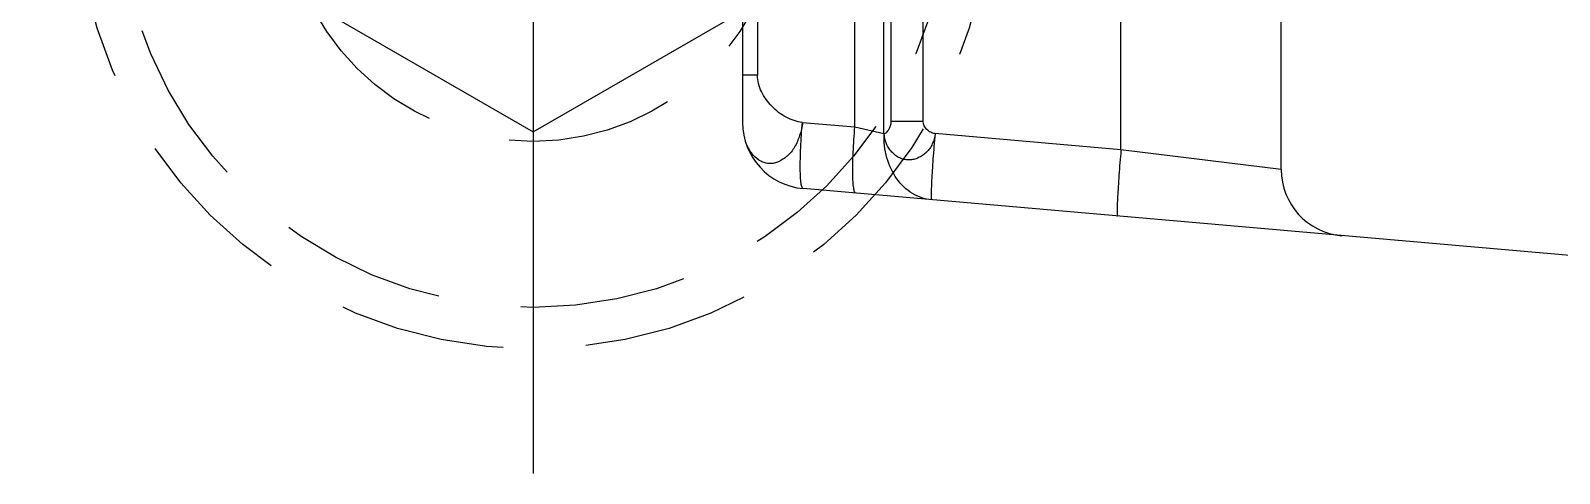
# Model space of a CAD drawing. Header units: millimetres. Extents: x 23075 to 24509, y -21593 to -20579.
# Drawn here: x 23833.09 to 23851.51, y -20804.88 to -20799.55 of the extents above; entities that cross this region are included whole.
import ezdxf

# ---------------------------------------------------------------- set-up
doc = ezdxf.new("R2010")
doc.units = ezdxf.units.MM
doc.header["$LTSCALE"] = 8
doc.linetypes.add('CENTER', pattern=[2, 1.25, -0.25, 0.25, -0.25])
doc.linetypes.add('HIDDEN', pattern=[0.375, 0.25, -0.125])
doc.layers.add('SCREW', color=52, linetype='HIDDEN')
doc.layers.add('SLIDE', color=6, linetype='Continuous')

# ---------------------------------------------------------------- blocks, each defined once
blk = doc.blocks.new('20100512.182342')
at = {"linetype": 'HIDDEN'}
blk.add_circle((0, 0), 5.5, dxfattribs=at)
at = {"layer": 'SCREW', "linetype": 'CENTER', "ltscale": 5}
for p, q in [((0, -7.042), (0, 7.042)), ((-7, 0), (7, 0))]:
    blk.add_line(p, q, dxfattribs=at)
at = {"layer": 'SCREW', "linetype": 'Continuous'}
blk.add_lwpolyline([(-1.443, 2.5), (-2.887, 0), (-1.443, -2.5), (1.443, -2.5), (2.887, 0), (1.443, 2.5)], close=True, dxfattribs=at)
at = {"layer": 'SCREW'}
for radius in [5, 3]:
    blk.add_circle((0, 0), radius, dxfattribs=at)

msp = doc.modelspace()

# ---------------------------------------------------------------- linework, layer by layer
at = {"layer": 'SLIDE'}
for p, q in [((23848.156, -20801.22), (23848.156, -20786.637)), ((23846.226, -20800.983), (23846.226, -20786.89)), ((23843.843, -20800.64), (23843.843, -20796.55)), ((23843.372, -20800.787), (23843.372, -20796.856)), ((23843.459, -20800.64), (23843.459, -20796.809)), ((23843.021, -20800.707), (23843.021, -20797.013)), ((23841.849, -20797.064), (23841.849, -20800.085)), ((23841.669, -20797.333), (23841.669, -20800.652)), ((23841.849, -20800.085), (23841.669, -20800.085)), ((23842.389, -20800.652), (23843.021, -20800.707)), ((23843.021, -20800.707), (23843.372, -20800.787)), ((23843.843, -20800.64), (23843.459, -20800.64)), ((23846.226, -20800.983), (23843.987, -20800.787)), ((23848.156, -20801.22), (23846.226, -20800.983)), ((23869.418, -20803.813), (23842.399, -20801.449))]:
    msp.add_line(p, q, dxfattribs=at)
for centre, end in [((23842.469, -20800.652), 265), ((23848.956, -20801.22), 265.0003)]:
    msp.add_arc(centre, 0.8, 180, end, dxfattribs=at)
for points, knots in [([(23842.389, -20800.652), (23842.321, -20800.645), (23842.219, -20800.61), (23842.101, -20800.533), (23841.992, -20800.436), (23841.887, -20800.292), (23841.849, -20800.152), (23841.849, -20800.085)], [0, 0, 0, 0, 0.243568, 0.372437, 0.503142, 0.759578, 1, 1, 1, 1]), ([(23842.389, -20800.652), (23842.39, -20800.679), (23842.382, -20800.733), (23842.349, -20800.833), (23842.311, -20800.928), (23842.256, -20801.009), (23842.208, -20801.058), (23842.156, -20801.096), (23842.105, -20801.126), (23842.051, -20801.146), (23841.995, -20801.15), (23841.94, -20801.142), (23841.868, -20801.115), (23841.787, -20801.045), (23841.743, -20800.972), (23841.724, -20800.931)], [0, 0, 0, 0, 0.076831, 0.153926, 0.299041, 0.367151, 0.431427, 0.492087, 0.548698, 0.601698, 0.653732, 0.705725, 0.757921, 0.871722, 1, 1, 1, 1]), ([(23842.399, -20801.449), (23842.392, -20801.448), (23842.384, -20801.432), (23842.378, -20801.411), (23842.371, -20801.37), (23842.366, -20801.304), (23842.363, -20801.206), (23842.364, -20801.087), (23842.37, -20800.9), (23842.38, -20800.753), (23842.389, -20800.652)], [0, 0, 0, 0, 0.026972, 0.052236, 0.086001, 0.178491, 0.301786, 0.451515, 0.622125, 1, 1, 1, 1]), ([(23843.032, -20801.504), (23843.025, -20801.504), (23843.017, -20801.487), (23843.011, -20801.467), (23843.004, -20801.426), (23842.998, -20801.36), (23842.995, -20801.261), (23842.996, -20801.142), (23843.003, -20800.955), (23843.013, -20800.808), (23843.021, -20800.707)], [0, 0, 0, 0, 0.026973, 0.052236, 0.086003, 0.178493, 0.301788, 0.451516, 0.622126, 1, 1, 1, 1]), ([(23843.372, -20800.787), (23843.384, -20800.785), (23843.407, -20800.771), (23843.444, -20800.723), (23843.459, -20800.674), (23843.459, -20800.64)], [0, 0, 0, 0, 0.195709, 0.4384, 1, 1, 1, 1]), ([(23843.987, -20800.787), (23843.969, -20800.785), (23843.932, -20800.773), (23843.873, -20800.73), (23843.843, -20800.676), (23843.843, -20800.64)], [0, 0, 0, 0, 0.248691, 0.510241, 1, 1, 1, 1]), ([(23843.945, -20801.584), (23843.865, -20801.577), (23843.7, -20801.521), (23843.51, -20801.335), (23843.391, -20801.078), (23843.369, -20800.884), (23843.373, -20800.786)], [0, 0, 0, 0, 0.225028, 0.46495, 0.725114, 1, 1, 1, 1]), ([(23843.987, -20800.787), (23843.987, -20800.809), (23843.979, -20800.851), (23843.955, -20800.91), (23843.925, -20800.967), (23843.884, -20801.013), (23843.836, -20801.05), (23843.786, -20801.081), (23843.73, -20801.099), (23843.673, -20801.104), (23843.615, -20801.1), (23843.56, -20801.082), (23843.511, -20801.05), (23843.466, -20801.011), (23843.427, -20800.964), (23843.388, -20800.891), (23843.378, -20800.827), (23843.373, -20800.786)], [0, 0, 0, 0, 0.066144, 0.132929, 0.197785, 0.261178, 0.323992, 0.384939, 0.444371, 0.503744, 0.562468, 0.621289, 0.682, 0.743224, 0.805189, 0.869191, 1, 1, 1, 1]), ([(23843.987, -20800.787), (23843.982, -20800.839), (23843.974, -20800.94), (23843.962, -20801.088), (23843.953, -20801.224), (23843.946, -20801.343), (23843.942, -20801.429), (23843.94, -20801.487), (23843.939, -20801.521), (23843.94, -20801.547), (23843.94, -20801.567), (23843.942, -20801.577), (23843.943, -20801.584), (23843.945, -20801.584)], [0, 0, 0, 0, 0.194792, 0.382065, 0.554572, 0.705786, 0.829913, 0.880306, 0.922252, 0.955368, 0.979371, 0.994111, 1, 1, 1, 1]), ([(23846.226, -20800.983), (23846.222, -20801.035), (23846.213, -20801.136), (23846.202, -20801.284), (23846.193, -20801.42), (23846.185, -20801.539), (23846.181, -20801.625), (23846.18, -20801.683), (23846.179, -20801.717), (23846.179, -20801.743), (23846.18, -20801.763), (23846.181, -20801.773), (23846.183, -20801.78), (23846.184, -20801.78)], [0, 0, 0, 0, 0.194792, 0.382065, 0.554571, 0.705785, 0.829912, 0.880305, 0.922251, 0.955366, 0.979371, 0.994112, 1, 1, 1, 1])]:
    msp.add_open_spline(points, degree=3, knots=knots, dxfattribs=at)

# ---------------------------------------------------------------- block references
at = {"linetype": 'Continuous', "rotation": -90.00000000000001}
msp.add_blockref('20100512.182342', (23839.147, -20797.88), dxfattribs=at)

doc.saveas('drawing.dxf')
